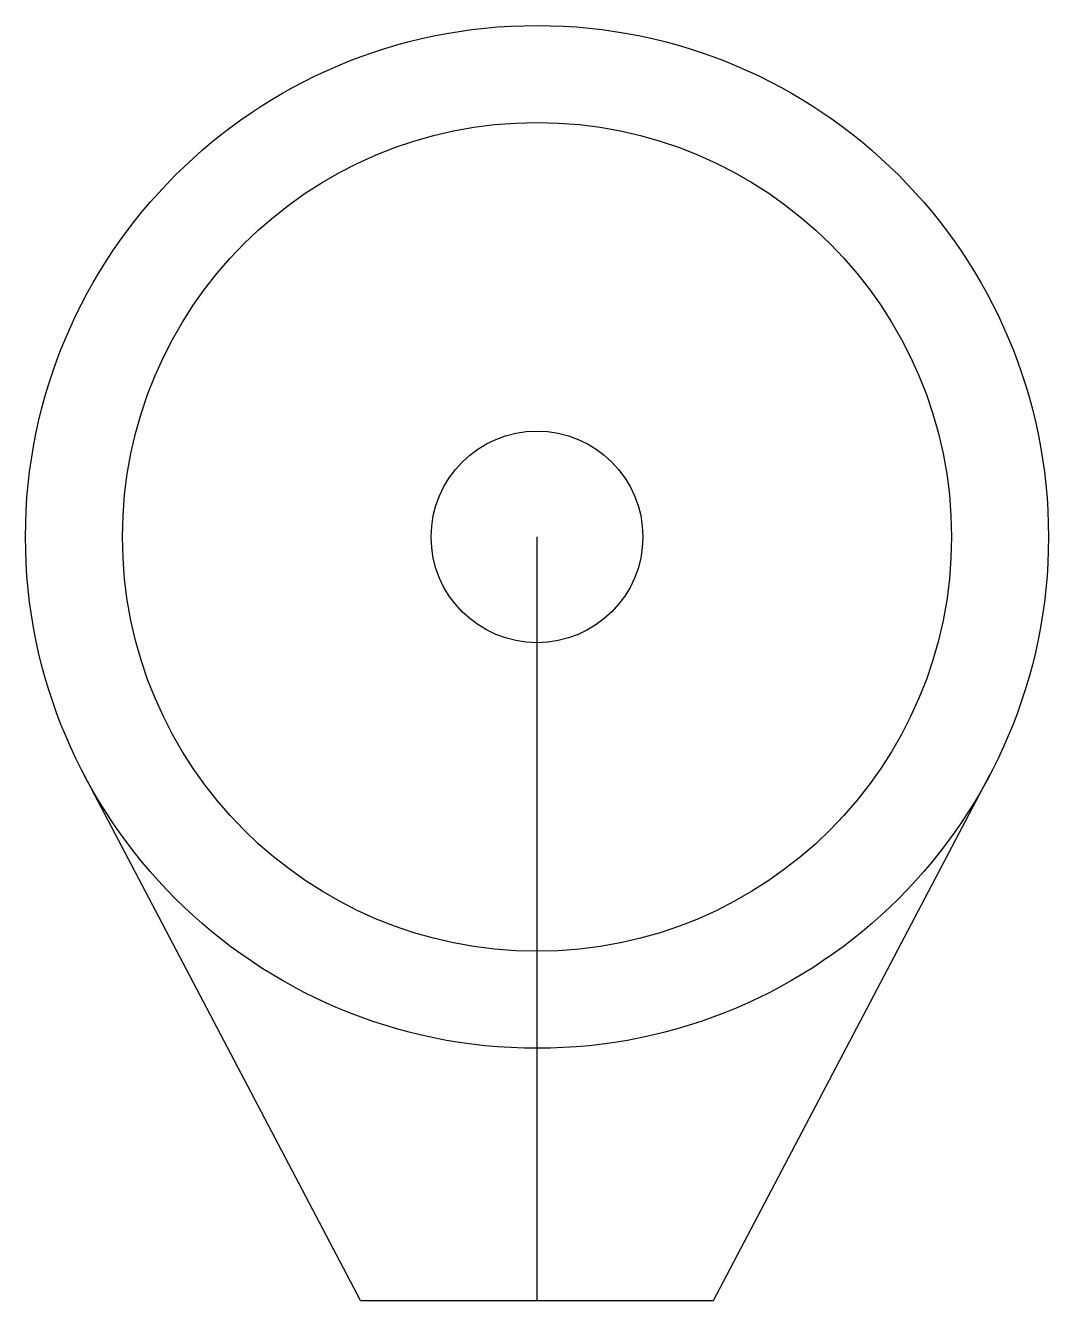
# Model space of a CAD drawing. Header units: millimetres. Extents: x -29 to 29, y 0 to 72.3.
import ezdxf

# ---------------------------------------------------------------- set-up
doc = ezdxf.new("R2010")
doc.units = ezdxf.units.MM
doc.layers.get('0').update_dxf_attribs({"linetype": 'CONTINUOUS'})

msp = doc.modelspace()

# ---------------------------------------------------------------- linework, layer by layer
for p, q in [((0, 0), (0, 43.3)), ((-10, 0), (-25.669, 29.806)), ((10, 0), (25.669, 29.806)), ((-10, 0), (10, 0))]:
    msp.add_line(p, q)
for radius in [29, 23.5, 6]:
    msp.add_circle((0, 43.3), radius)

doc.saveas('drawing.dxf')
